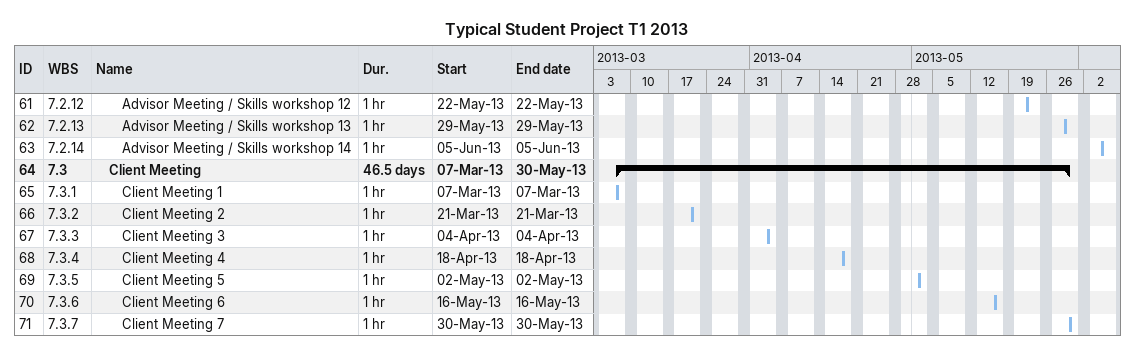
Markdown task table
Typical Student Project T1 2013

| ID | WBS | Task | Duration | Start | Finish |
|---|---|---|---|---|---|
| 61 | 7.2.12 | Advisor Meeting / Skills workshop 12 | 1h | 2013-05-22 | 2013-05-22 |
| 62 | 7.2.13 | Advisor Meeting / Skills workshop 13 | 1h | 2013-05-29 | 2013-05-29 |
| 63 | 7.2.14 | Advisor Meeting / Skills workshop 14 | 1h | 2013-06-05 | 2013-06-05 |
| 64 | 7.3 | **Client Meeting** | 46.5d | 2013-03-07 | 2013-05-30 |
| 65 | 7.3.1 | Client Meeting 1 | 1h | 2013-03-07 | 2013-03-07 |
| 66 | 7.3.2 | Client Meeting 2 | 1h | 2013-03-21 | 2013-03-21 |
| 67 | 7.3.3 | Client Meeting 3 | 1h | 2013-04-04 | 2013-04-04 |
| 68 | 7.3.4 | Client Meeting 4 | 1h | 2013-04-18 | 2013-04-18 |
| 69 | 7.3.5 | Client Meeting 5 | 1h | 2013-05-02 | 2013-05-02 |
| 70 | 7.3.6 | Client Meeting 6 | 1h | 2013-05-16 | 2013-05-16 |
| 71 | 7.3.7 | Client Meeting 7 | 1h | 2013-05-30 | 2013-05-30 |
